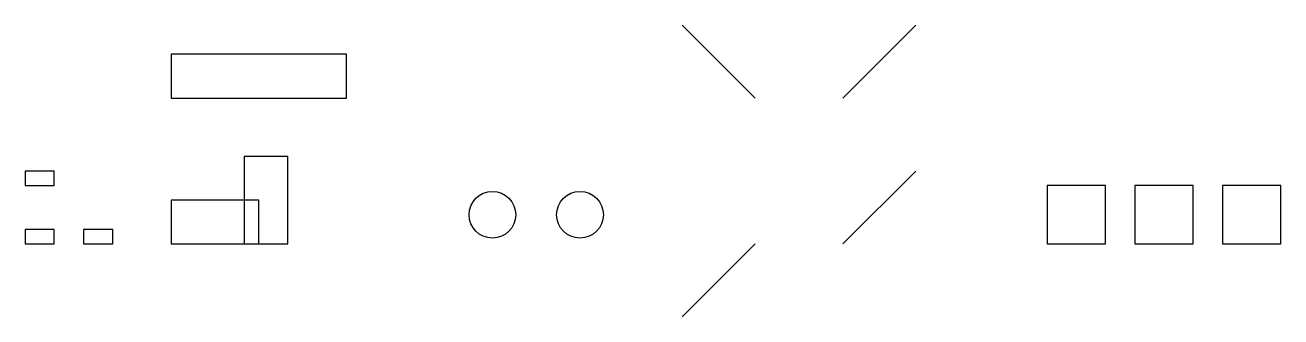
# Model space of a CAD drawing. Header units: metres. Extents: x 0 to 430, y -25 to 75.
import ezdxf

# ---------------------------------------------------------------- set-up
doc = ezdxf.new("R2010")
doc.units = ezdxf.units.M

# ---------------------------------------------------------------- blocks, each defined once
blk = doc.blocks.new('REGULAR_BLOCK')
blk.add_lwpolyline([(0, 0), (10, 0), (10, 5), (0, 5), (0, 0)])
blk = doc.blocks.new('A$C7F63364D')
blk.add_lwpolyline([(0, 0), (30, 0), (30, 15), (0, 15), (0, 0)])
blk = doc.blocks.new('A$C25B30886')
blk.add_circle((10, 10), 8)
blk = doc.blocks.new('A$C0c1c4685')
blk.add_line((0, 0), (25, 25))
blk = doc.blocks.new('A$CABC12345')
blk.add_lwpolyline([(0, 0), (20, 0), (20, 20), (0, 20), (0, 0)])

msp = doc.modelspace()

# ---------------------------------------------------------------- block references
at = {"layer": 'LAYER_A'}
for name, p, rotation in [('A$C7F63364D', (90, 0), 90), ('A$C0c1c4685', (250, 0), 180)]:
    msp.add_blockref(name, p, dxfattribs=dict(at, rotation=rotation))
for name, p in [('A$C0c1c4685', (280, 0)), ('A$C25B30886', (150, 0)), ('A$CABC12345', (350, 0)), ('A$C7F63364D', (50, 0)), ('REGULAR_BLOCK', (0, 0)), ('REGULAR_BLOCK', (20, 0))]:
    msp.add_blockref(name, p, dxfattribs=at)
at = {"layer": 'LAYER_B'}
for name, p, xscale in [('A$C0c1c4685', (250, 50), -1), ('A$C7F63364D', (50, 50), 2)]:
    msp.add_blockref(name, p, dxfattribs=dict(at, xscale=xscale))
for name, p in [('A$C0c1c4685', (280, 50)), ('REGULAR_BLOCK', (0, 20)), ('A$C25B30886', (180, 0)), ('A$CABC12345', (380, 0)), ('A$CABC12345', (410, 0))]:
    msp.add_blockref(name, p, dxfattribs=at)

doc.saveas('drawing.dxf')
